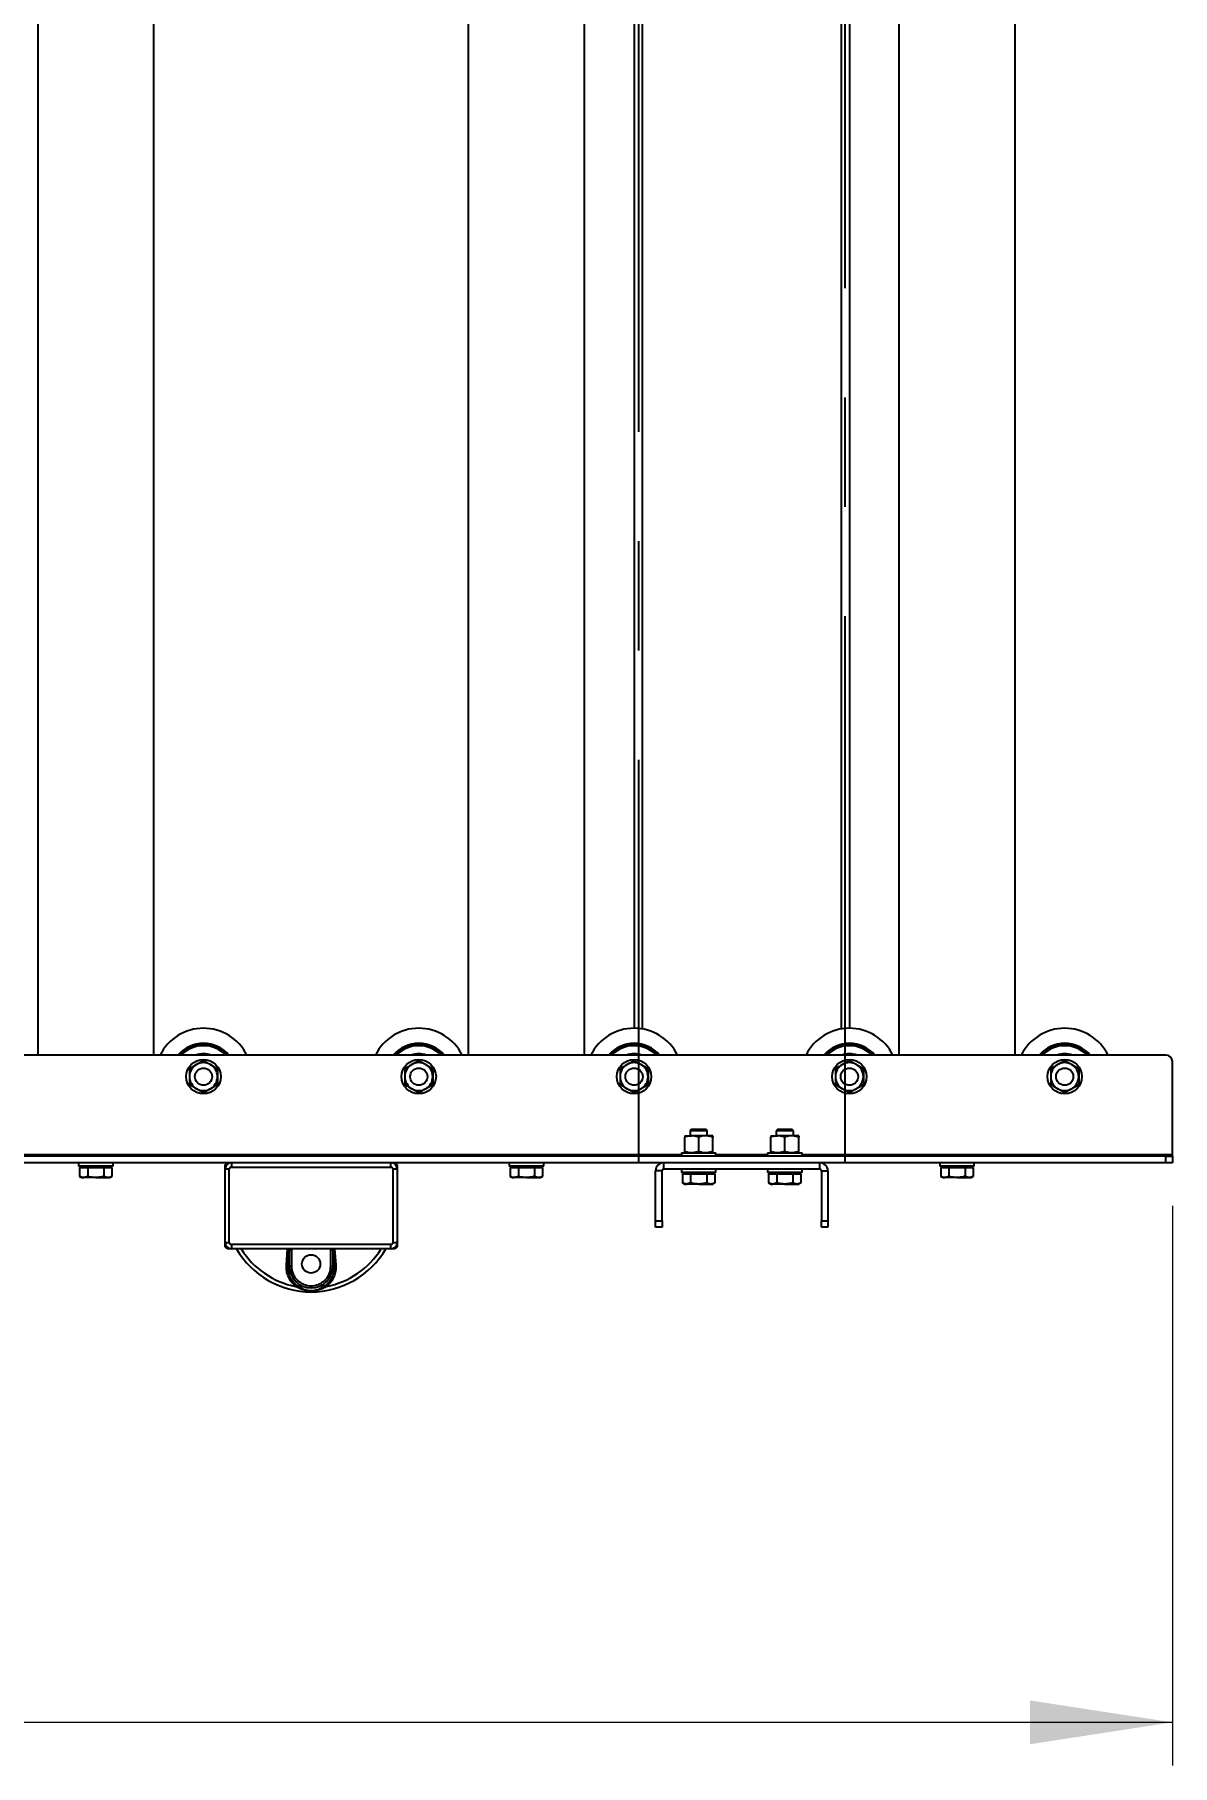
# Model space of a CAD drawing. Header units: millimetres. Extents: x 15 to 415, y 5 to 292.
# Drawn here: x 340.49 to 366.91, y 154.95 to 195.16 of the extents above; entities that cross this region are included whole.
import ezdxf

# ---------------------------------------------------------------- set-up
doc = ezdxf.new("R2010")
doc.units = ezdxf.units.MM
doc.linetypes.add('CENTERX2', pattern=[20.32, 12.7, -2.54, 2.54, -2.54])
doc.styles.add('SLDTEXTSTYLE0', font='TXT', dxfattribs={"width": 0.75})
doc.dimstyles.new('SLDDIMSTYLE0', dxfattribs={"dimtxt": 3.5, "dimasz": 3.302, "dimexe": 0, "dimexo": 0.0625, "dimgap": 0.875, "dimtad": 1, "dimlfac": 20, "dimrnd": 1e-09, "dimzin": 4, "dimdsep": 46, "dimtxsty": 'SLDTEXTSTYLE0', "dimsah": 1, "dimcen": 0.09, "dimadec": 0, "dimazin": 1, "dimtfac": 1, "dimtofl": 0, "dimtmove": 0, "dimatfit": 3, "dimfxl": 0, "dimfrac": 2, "dimtolj": 1, "dimtzin": 12, "dimarcsym": 0})

# ---------------------------------------------------------------- blocks, each defined once
blk = doc.blocks.new('_D_2')
at = {"color": 7, "linetype": 'Continuous', "lineweight": 0}
for p, q in [((66.907, 167.949), (66.907, 154.949)), ((366.907, 167.949), (366.907, 154.949)), ((66.907, 155.949), (366.907, 155.949))]:
    blk.add_line(p, q, dxfattribs=at)
at = {"color": 7, "linetype": 'Continuous', "lineweight": 18}
for points in [[(66.907, 155.949), (70.209, 155.441), (70.209, 156.457)], [(366.907, 155.949), (363.605, 156.457), (363.605, 155.441)]]:
    blk.add_solid(points, dxfattribs=at)
at = {"color": 7, "linetype": 'Continuous', "lineweight": 18, "insert": (208.503, 160.461), "char_height": 3.5, "attachment_point": 1, "style": 'SLDTEXTSTYLE0'}
blk.add_mtext('6000.00', dxfattribs=at)

msp = doc.modelspace()

# ---------------------------------------------------------------- linework, layer by layer
at = {"color": 7, "linetype": 'CENTERX2'}
for p, q in [((354.50637, 218.9489), (354.50637, 168.9489)), ((359.30837, 168.9489), (359.30837, 218.9489))]:
    msp.add_line(p, q, dxfattribs=at)
at = {"color": 7, "linetype": 'Continuous', "lineweight": 25}
for p, q in [((340.55737, 216.4489), (340.55737, 171.4489)), ((343.25737, 171.4489), (343.25737, 216.4489)), ((350.55737, 216.4489), (350.55737, 171.4489)), ((353.25737, 171.4489), (353.25737, 216.4489)), ((360.55737, 216.4489), (360.55737, 171.4489)), ((363.25737, 171.4489), (363.25737, 216.4489)), ((354.40737, 215.8239), (354.40737, 172.0739)), ((359.40737, 215.8239), (359.40737, 172.0739)), ((366.75737, 171.4489), (217.05737, 171.4489)), ((344.40737, 171.32417), (344.56987, 171.23035)), ((349.40737, 171.32417), (349.56987, 171.23035)), ((354.40737, 171.32417), (354.56987, 171.23035)), ((359.40737, 171.32417), (359.56987, 171.23035)), ((364.40737, 171.32417), (364.56987, 171.23035)), ((366.90737, 169.13573), (366.90737, 171.2989)), ((355.73509, 169.7189), (355.70737, 169.69117)), ((355.70737, 169.69117), (355.70737, 169.5739)), ((355.90737, 169.69117), (355.70737, 169.69117)), ((355.90737, 169.7189), (355.73509, 169.7189)), ((356.07964, 169.7189), (355.90737, 169.7189)), ((356.10737, 169.69117), (355.90737, 169.69117)), ((356.10737, 169.69117), (356.07964, 169.7189)), ((356.10737, 169.5739), (356.10737, 169.69117)), ((357.73509, 169.7189), (357.70737, 169.69117)), ((357.70737, 169.69117), (357.70737, 169.5739)), ((357.90737, 169.69117), (357.70737, 169.69117)), ((357.90737, 169.7189), (357.73509, 169.7189)), ((358.07964, 169.7189), (357.90737, 169.7189)), ((358.10737, 169.69117), (357.90737, 169.69117)), ((358.10737, 169.69117), (358.07964, 169.7189)), ((358.10737, 169.5739), (358.10737, 169.69117)), ((355.58237, 169.5739), (355.74487, 169.5739)), ((355.58237, 169.20792), (355.58237, 169.54487)), ((356.06987, 169.5739), (355.74487, 169.5739)), ((355.90737, 169.20792), (355.90737, 169.54487)), ((356.23237, 169.5739), (356.06987, 169.5739)), ((356.23237, 169.20792), (356.23237, 169.54487)), ((357.58237, 169.5739), (357.74487, 169.5739)), ((357.58237, 169.20792), (357.58237, 169.54487)), ((358.06987, 169.5739), (357.74487, 169.5739)), ((357.90737, 169.20792), (357.90737, 169.54487)), ((358.23237, 169.5739), (358.06987, 169.5739)), ((358.23237, 169.20792), (358.23237, 169.54487)), ((366.75737, 169.0989), (217.05737, 169.0989)), ((366.75737, 168.9489), (217.05737, 168.9489)), ((341.50737, 168.9489), (341.50737, 168.8689)), ((342.30737, 168.8689), (342.30737, 168.9489)), ((344.90737, 168.8989), (344.95737, 168.9489)), ((344.90737, 168.7989), (344.90737, 168.8989)), ((345.05737, 168.9489), (345.05737, 168.8489)), ((348.75737, 168.8489), (348.75737, 168.9489)), ((348.85737, 168.9489), (348.90737, 168.8989)), ((348.90737, 168.8989), (348.90737, 168.7989)), ((351.50737, 168.9489), (351.50737, 168.8689)), ((352.30737, 168.8689), (352.30737, 168.9489)), ((358.72054, 168.9489), (355.0942, 168.9489)), ((355.0942, 168.7989), (355.0942, 168.9489)), ((355.50737, 169.1789), (355.50737, 169.0989)), ((355.50737, 169.1789), (355.90737, 169.1789)), ((355.90737, 169.1789), (356.30737, 169.1789)), ((356.30737, 169.0989), (356.30737, 169.1789)), ((357.50737, 169.1789), (357.50737, 169.0989)), ((357.50737, 169.1789), (357.90737, 169.1789)), ((357.90737, 169.1789), (358.30737, 169.1789)), ((358.30737, 169.0989), (358.30737, 169.1789)), ((358.72054, 168.7989), (358.72054, 168.9489)), ((361.50737, 168.9489), (361.50737, 168.8689)), ((362.30737, 168.8689), (362.30737, 168.9489)), ((366.75737, 168.9489), (366.75737, 169.0989)), ((366.75737, 169.0989), (366.90737, 169.0989)), ((366.90737, 168.9489), (366.75737, 168.9489)), ((366.90737, 169.0989), (366.90737, 169.13573)), ((366.90737, 169.0989), (366.90737, 168.9489)), ((341.90737, 168.8689), (341.50737, 168.8689)), ((341.53209, 168.8389), (341.53209, 168.63292)), ((341.53209, 168.8389), (341.62591, 168.8389)), ((341.53209, 168.63292), (341.58237, 168.6039)), ((341.58237, 168.8689), (341.58237, 168.8389)), ((341.58237, 168.6039), (341.62591, 168.6039)), ((341.62591, 168.8389), (341.71973, 168.8389)), ((341.71973, 168.63292), (341.62591, 168.6039)), ((341.90737, 168.6039), (341.62591, 168.6039)), ((341.71973, 168.8389), (341.71973, 168.63292)), ((341.71973, 168.8389), (341.90737, 168.8389)), ((342.30737, 168.8689), (341.90737, 168.8689)), ((341.90737, 168.8389), (342.095, 168.8389)), ((341.90737, 168.6039), (342.18882, 168.6039)), ((342.095, 168.8389), (342.095, 168.63292)), ((342.095, 168.8389), (342.18882, 168.8389)), ((342.18882, 168.8389), (342.28264, 168.8389)), ((342.18882, 168.6039), (342.23237, 168.6039)), ((342.23237, 168.8389), (342.23237, 168.8689)), ((342.23237, 168.6039), (342.28264, 168.63292)), ((342.28264, 168.8389), (342.28264, 168.63292)), ((345.00737, 168.7989), (344.90737, 168.7989)), ((344.90737, 167.0989), (344.90737, 168.7989)), ((345.00737, 167.0989), (345.00737, 168.7989)), ((345.05737, 168.8489), (348.75737, 168.8489)), ((348.90737, 168.7989), (348.80737, 168.7989)), ((348.80737, 168.7989), (348.80737, 167.0989)), ((348.90737, 168.7989), (348.90737, 167.0989)), ((351.90737, 168.8689), (351.50737, 168.8689)), ((351.53209, 168.8389), (351.53209, 168.63292)), ((351.53209, 168.8389), (351.62591, 168.8389)), ((351.53209, 168.63292), (351.58237, 168.6039)), ((351.58237, 168.8689), (351.58237, 168.8389)), ((351.58237, 168.6039), (351.62591, 168.6039)), ((351.62591, 168.8389), (351.71973, 168.8389)), ((351.71973, 168.63292), (351.62591, 168.6039)), ((351.90737, 168.6039), (351.62591, 168.6039)), ((351.71973, 168.8389), (351.71973, 168.63292)), ((351.71973, 168.8389), (351.90737, 168.8389)), ((352.30737, 168.8689), (351.90737, 168.8689)), ((351.90737, 168.8389), (352.095, 168.8389)), ((351.90737, 168.6039), (352.18882, 168.6039)), ((352.095, 168.8389), (352.095, 168.63292)), ((352.095, 168.8389), (352.18882, 168.8389)), ((352.18882, 168.8389), (352.28264, 168.8389)), ((352.18882, 168.6039), (352.23237, 168.6039)), ((352.23237, 168.8389), (352.23237, 168.8689)), ((352.23237, 168.6039), (352.28264, 168.63292)), ((352.28264, 168.8389), (352.28264, 168.63292)), ((355.05737, 168.76207), (354.90737, 168.76207)), ((354.90737, 167.5989), (354.90737, 168.76207)), ((355.05737, 167.5989), (355.05737, 168.76207)), ((358.72054, 168.7989), (355.0942, 168.7989)), ((355.50737, 168.7989), (355.50737, 168.7189)), ((355.90737, 168.7189), (355.50737, 168.7189)), ((355.53209, 168.6889), (355.53209, 168.48292)), ((355.53209, 168.6889), (355.62591, 168.6889)), ((355.53209, 168.48292), (355.58237, 168.4539)), ((355.58237, 168.7189), (355.58237, 168.6889)), ((355.62591, 168.6889), (355.71973, 168.6889)), ((355.71973, 168.48292), (355.62591, 168.4539)), ((355.71973, 168.6889), (355.71973, 168.48292)), ((355.71973, 168.6889), (355.90737, 168.6889)), ((356.30737, 168.7189), (355.90737, 168.7189)), ((355.90737, 168.6889), (356.095, 168.6889)), ((356.095, 168.6889), (356.095, 168.48292)), ((356.095, 168.6889), (356.18882, 168.6889)), ((356.18882, 168.6889), (356.28264, 168.6889)), ((356.23237, 168.6889), (356.23237, 168.7189)), ((356.23237, 168.4539), (356.28264, 168.48292)), ((356.28264, 168.6889), (356.28264, 168.48292)), ((356.30737, 168.7189), (356.30737, 168.7989)), ((357.50737, 168.7989), (357.50737, 168.7189)), ((357.90737, 168.7189), (357.50737, 168.7189)), ((357.53209, 168.6889), (357.53209, 168.48292)), ((357.53209, 168.6889), (357.62591, 168.6889)), ((357.53209, 168.48292), (357.58237, 168.4539)), ((357.58237, 168.7189), (357.58237, 168.6889)), ((357.62591, 168.6889), (357.71973, 168.6889)), ((357.71973, 168.48292), (357.62591, 168.4539)), ((357.71973, 168.6889), (357.71973, 168.48292)), ((357.71973, 168.6889), (357.90737, 168.6889)), ((358.30737, 168.7189), (357.90737, 168.7189)), ((357.90737, 168.6889), (358.095, 168.6889)), ((358.095, 168.6889), (358.095, 168.48292)), ((358.095, 168.6889), (358.18882, 168.6889)), ((358.18882, 168.6889), (358.28264, 168.6889)), ((358.23237, 168.6889), (358.23237, 168.7189)), ((358.23237, 168.4539), (358.28264, 168.48292)), ((358.28264, 168.6889), (358.28264, 168.48292)), ((358.30737, 168.7189), (358.30737, 168.7989)), ((358.75737, 168.76207), (358.90737, 168.76207)), ((358.75737, 168.76207), (358.75737, 167.5989)), ((358.90737, 168.76207), (358.90737, 167.5989)), ((361.90737, 168.8689), (361.50737, 168.8689)), ((361.53209, 168.8389), (361.53209, 168.63292)), ((361.53209, 168.8389), (361.62591, 168.8389)), ((361.53209, 168.63292), (361.58237, 168.6039)), ((361.58237, 168.8689), (361.58237, 168.8389)), ((361.58237, 168.6039), (361.62591, 168.6039)), ((361.62591, 168.8389), (361.71973, 168.8389)), ((361.71973, 168.63292), (361.62591, 168.6039)), ((361.90737, 168.6039), (361.62591, 168.6039)), ((361.71973, 168.8389), (361.71973, 168.63292)), ((361.71973, 168.8389), (361.90737, 168.8389)), ((362.30737, 168.8689), (361.90737, 168.8689)), ((361.90737, 168.8389), (362.095, 168.8389)), ((361.90737, 168.6039), (362.18882, 168.6039)), ((362.095, 168.8389), (362.095, 168.63292)), ((362.095, 168.8389), (362.18882, 168.8389)), ((362.18882, 168.8389), (362.28264, 168.8389)), ((362.18882, 168.6039), (362.23237, 168.6039)), ((362.23237, 168.8389), (362.23237, 168.8689)), ((362.23237, 168.6039), (362.28264, 168.63292)), ((362.28264, 168.8389), (362.28264, 168.63292)), ((355.58237, 168.4539), (355.62591, 168.4539)), ((355.90737, 168.4539), (355.62591, 168.4539)), ((355.90737, 168.4539), (356.18882, 168.4539)), ((356.18882, 168.4539), (356.23237, 168.4539)), ((357.58237, 168.4539), (357.62591, 168.4539)), ((357.90737, 168.4539), (357.62591, 168.4539)), ((357.90737, 168.4539), (358.18882, 168.4539)), ((358.18882, 168.4539), (358.23237, 168.4539)), ((354.90737, 167.5989), (355.05737, 167.5989)), ((354.90737, 167.4489), (354.90737, 167.5989)), ((355.05737, 167.4489), (354.90737, 167.4489)), ((355.05737, 167.5989), (355.05737, 167.4489)), ((358.75737, 167.5989), (358.90737, 167.5989)), ((358.75737, 167.4489), (358.75737, 167.5989)), ((358.90737, 167.4489), (358.75737, 167.4489)), ((358.90737, 167.5989), (358.90737, 167.4489)), ((344.90737, 167.0989), (345.00737, 167.0989)), ((344.90737, 166.9989), (344.90737, 167.0989)), ((344.95737, 166.9489), (344.90737, 166.9989)), ((345.05737, 166.9489), (344.95737, 166.9489)), ((345.05737, 167.0489), (345.05737, 166.9489)), ((348.75737, 167.0489), (345.05737, 167.0489)), ((348.75737, 166.9489), (345.05737, 166.9489)), ((346.37534, 166.5489), (346.40008, 166.91639)), ((346.40008, 166.91639), (346.40008, 166.5489)), ((346.44932, 166.91639), (346.44932, 166.5489)), ((347.36541, 166.5489), (347.36541, 166.91639)), ((347.41465, 166.91639), (347.43939, 166.5489)), ((347.41465, 166.91639), (347.41465, 166.5489)), ((348.75737, 166.9489), (348.75737, 167.0489)), ((348.85737, 166.9489), (348.75737, 166.9489)), ((348.80737, 167.0989), (348.90737, 167.0989)), ((348.90737, 166.9989), (348.85737, 166.9489)), ((348.90737, 167.0989), (348.90737, 166.9989)), ((346.40008, 166.5489), (346.37534, 166.5489)), ((346.44932, 166.5489), (346.40008, 166.5489)), ((347.36541, 166.5489), (347.41465, 166.5489)), ((347.43939, 166.5489), (347.41465, 166.5489))]:
    msp.add_line(p, q, dxfattribs=at)
at = {"color": 8, "linetype": 'Continuous', "lineweight": 25}
for p, q in [((354.5942, 215.83952), (354.5942, 172.05827)), ((359.22054, 172.05827), (359.22054, 215.83952)), ((355.50737, 169.13573), (318.30737, 169.13573)), ((357.50737, 169.13573), (356.30737, 169.13573)), ((366.90737, 169.13573), (358.30737, 169.13573)), ((346.33336, 166.56638), (346.36088, 166.9489)), ((346.40008, 166.91639), (346.3995, 166.9489)), ((346.44686, 166.9489), (346.44932, 166.91639)), ((347.36541, 166.91639), (347.36788, 166.9489)), ((347.41524, 166.9489), (347.41465, 166.91639)), ((347.45385, 166.9489), (347.48137, 166.56638))]:
    msp.add_line(p, q, dxfattribs=at)
at = {"color": 7, "linetype": 'Continuous', "lineweight": 25}
for centre, radius in [((344.40737, 170.9489), 0.4), ((349.40737, 170.9489), 0.4), ((354.40737, 170.9489), 0.4), ((359.40737, 170.9489), 0.4), ((364.40737, 170.9489), 0.4), ((344.40737, 170.9489), 0.2), ((349.40737, 170.9489), 0.2), ((354.40737, 170.9489), 0.2), ((359.40737, 170.9489), 0.2), ((364.40737, 170.9489), 0.2), ((346.90737, 166.5989), 0.2125)]:
    msp.add_circle(centre, radius, dxfattribs=at)
for centre, radius, start, end in [((344.40737, 170.9489), 1.125, 26.3878, 153.6122), ((344.40737, 170.9489), 0.775, 40.17777, 139.82223), ((349.40737, 170.9489), 1.125, 26.3878, 153.6122), ((349.40737, 170.9489), 0.775, 40.17777, 139.82223), ((354.40737, 170.9489), 1.125, 26.3878, 153.6122), ((354.40737, 170.9489), 0.775, 40.17777, 139.82223), ((359.40737, 170.9489), 1.125, 26.3878, 153.6122), ((359.40737, 170.9489), 0.775, 40.17777, 139.82223), ((364.40737, 170.9489), 1.125, 26.3878, 153.6122), ((364.40737, 170.9489), 0.775, 40.17777, 139.82223), ((344.40737, 170.9489), 0.71929, 44.037901, 135.962099), ((344.40737, 170.9489), 0.53071, 70.411799, 109.588201), ((349.40737, 170.9489), 0.71929, 44.037901, 135.962099), ((349.40737, 170.9489), 0.53071, 70.411799, 109.588201), ((354.40737, 170.9489), 0.71929, 44.037901, 135.962099), ((354.40737, 170.9489), 0.53071, 70.411799, 109.588201), ((359.40737, 170.9489), 0.71929, 44.037901, 135.962099), ((359.40737, 170.9489), 0.53071, 70.411799, 109.588201), ((364.40737, 170.9489), 0.71929, 44.037901, 135.962099), ((364.40737, 170.9489), 0.53071, 70.411799, 109.588201), ((366.75737, 171.2989), 0.15, 0, 90), ((344.40737, 170.9489), 0.325, 120, 180), ((344.40737, 170.9489), 0.325, 180, 240), ((344.40737, 170.9489), 0.325, 60, 120), ((344.40737, 170.9489), 0.325, 0, 60), ((344.40737, 170.9489), 0.325, 300, 0), ((349.40737, 170.9489), 0.325, 120, 180), ((349.40737, 170.9489), 0.325, 180, 240), ((349.40737, 170.9489), 0.325, 60, 120), ((349.40737, 170.9489), 0.325, 0, 60), ((349.40737, 170.9489), 0.325, 300, 0), ((354.40737, 170.9489), 0.325, 120, 180), ((354.40737, 170.9489), 0.325, 180, 240), ((354.40737, 170.9489), 0.325, 60, 120), ((354.40737, 170.9489), 0.325, 0, 60), ((354.40737, 170.9489), 0.325, 300, 0), ((359.40737, 170.9489), 0.325, 120, 180), ((359.40737, 170.9489), 0.325, 180, 240), ((359.40737, 170.9489), 0.325, 60, 120), ((359.40737, 170.9489), 0.325, 0, 60), ((359.40737, 170.9489), 0.325, 300, 0), ((364.40737, 170.9489), 0.325, 120, 180), ((364.40737, 170.9489), 0.325, 180, 240), ((364.40737, 170.9489), 0.325, 60, 120), ((364.40737, 170.9489), 0.325, 0, 60), ((364.40737, 170.9489), 0.325, 300, 0), ((344.40737, 170.9489), 0.325, 240, 300), ((349.40737, 170.9489), 0.325, 240, 300), ((354.40737, 170.9489), 0.325, 240, 300), ((359.40737, 170.9489), 0.325, 240, 300), ((364.40737, 170.9489), 0.325, 240, 300), ((345.05737, 168.7989), 0.15, 90, 180), ((348.75737, 168.7989), 0.15, 0, 90), ((355.0942, 168.76207), 0.18683, 90, 180), ((358.72054, 168.76207), 0.18683, 0, 90), ((355.0942, 168.76207), 0.03683, 90, 180), ((358.72054, 168.76207), 0.03683, 0, 90), ((345.05737, 167.0989), 0.15, 180, 270), ((346.90737, 167.9489), 2, 210, 270), ((346.90737, 167.9489), 2, 270, 330), ((348.75737, 167.0989), 0.15, 270, 0), ((346.90737, 166.5489), 0.50729, 180, 0)]:
    msp.add_arc(centre, radius, start, end, dxfattribs=at)
at = {"color": 8, "linetype": 'Continuous', "lineweight": 25}
for start, end in [(211.630569, 259.131395), (280.868605, 328.369431)]:
    msp.add_arc((346.90737, 167.9489), 1.90679, start, end, dxfattribs=at)
for points, knots in [([(343.85449, 171.4489), (343.8679, 171.46515), (343.91345, 171.52036), (344.01285, 171.59003), (344.14224, 171.65597), (344.23426, 171.67692), (344.27893, 171.68709)], [0, 0, 0, 0, 0.12713023, 0.43169984, 0.72411269, 1, 1, 1, 1]), ([(344.27893, 171.68709), (344.32438, 171.69254), (344.418, 171.70375), (344.56259, 171.68652), (344.70726, 171.64185), (344.84002, 171.56475), (344.92707, 171.49779), (344.96078, 171.45274), (344.96366, 171.4489)], [0, 0, 0, 0, 0.18103791, 0.37291991, 0.57277921, 0.77687981, 0.98098041, 1, 1, 1, 1]), ([(348.85449, 171.4489), (348.8679, 171.46515), (348.91345, 171.52036), (349.01285, 171.59003), (349.14224, 171.65597), (349.23426, 171.67692), (349.27893, 171.68709)], [0, 0, 0, 0, 0.12713023, 0.43169984, 0.72411269, 1, 1, 1, 1]), ([(349.27893, 171.68709), (349.32438, 171.69254), (349.418, 171.70375), (349.56259, 171.68652), (349.70726, 171.64185), (349.84002, 171.56475), (349.92707, 171.49779), (349.96078, 171.45274), (349.96366, 171.4489)], [0, 0, 0, 0, 0.181037906, 0.372919912, 0.57277921, 0.776879809, 0.980980408, 1, 1, 1, 1]), ([(353.85449, 171.4489), (353.8679, 171.46515), (353.91345, 171.52036), (354.01285, 171.59003), (354.14224, 171.65597), (354.23426, 171.67692), (354.27893, 171.68709)], [0, 0, 0, 0, 0.12713023, 0.43169984, 0.72411269, 1, 1, 1, 1]), ([(354.27893, 171.68709), (354.32438, 171.69254), (354.418, 171.70375), (354.56259, 171.68652), (354.70726, 171.64185), (354.84002, 171.56475), (354.92707, 171.49779), (354.96078, 171.45274), (354.96366, 171.4489)], [0, 0, 0, 0, 0.181037906, 0.372919912, 0.57277921, 0.776879809, 0.980980408, 1, 1, 1, 1]), ([(358.85449, 171.4489), (358.8679, 171.46515), (358.91345, 171.52036), (359.01285, 171.59003), (359.14224, 171.65597), (359.23426, 171.67692), (359.27893, 171.68709)], [0, 0, 0, 0, 0.12713023, 0.43169984, 0.72411269, 1, 1, 1, 1]), ([(359.27893, 171.68709), (359.32438, 171.69254), (359.418, 171.70375), (359.56259, 171.68652), (359.70726, 171.64185), (359.84002, 171.56475), (359.92707, 171.49779), (359.96078, 171.45274), (359.96366, 171.4489)], [0, 0, 0, 0, 0.18103791, 0.37291991, 0.57277921, 0.77687981, 0.98098041, 1, 1, 1, 1]), ([(363.85449, 171.4489), (363.8679, 171.46515), (363.91345, 171.52036), (364.01285, 171.59003), (364.14224, 171.65597), (364.23426, 171.67692), (364.27893, 171.68709)], [0, 0, 0, 0, 0.12713023, 0.43169984, 0.72411269, 1, 1, 1, 1]), ([(364.27893, 171.68709), (364.32438, 171.69254), (364.418, 171.70375), (364.56259, 171.68652), (364.70726, 171.64185), (364.84002, 171.56475), (364.92707, 171.49779), (364.96078, 171.45274), (364.96366, 171.4489)], [0, 0, 0, 0, 0.18103791, 0.37291991, 0.57277921, 0.77687981, 0.98098041, 1, 1, 1, 1])]:
    msp.add_open_spline(points, degree=3, knots=knots, dxfattribs=at)
at = {"color": 7, "linetype": 'Continuous', "lineweight": 25}
for points, knots in [([(344.24487, 171.23035), (344.24872, 171.23258), (344.30359, 171.26426), (344.35737, 171.29531), (344.40737, 171.32417)], [0, 0, 0, 0, 0.07021477, 1, 1, 1, 1]), ([(349.24487, 171.23035), (349.24872, 171.23258), (349.30359, 171.26426), (349.35737, 171.29531), (349.40737, 171.32417)], [0, 0, 0, 0, 0.07021477, 1, 1, 1, 1]), ([(354.24487, 171.23035), (354.24872, 171.23258), (354.30359, 171.26426), (354.35737, 171.29531), (354.40737, 171.32417)], [0, 0, 0, 0, 0.07021477, 1, 1, 1, 1]), ([(359.24487, 171.23035), (359.24872, 171.23258), (359.30359, 171.26426), (359.35737, 171.29531), (359.40737, 171.32417)], [0, 0, 0, 0, 0.07021477, 1, 1, 1, 1]), ([(364.24487, 171.23035), (364.24872, 171.23258), (364.30359, 171.26426), (364.35737, 171.29531), (364.40737, 171.32417)], [0, 0, 0, 0, 0.07021477, 1, 1, 1, 1]), ([(344.08237, 171.13654), (344.09548, 171.14411), (344.12176, 171.15928), (344.16209, 171.18256), (344.20319, 171.20629), (344.23094, 171.22232), (344.24487, 171.23035)], [0, 0, 0, 0, 0.24726861, 0.49536257, 0.74687401, 1, 1, 1, 1]), ([(344.08237, 171.13654), (344.08237, 171.12078), (344.08237, 171.05962), (344.08237, 170.99608), (344.08237, 170.9489)], [0, 0, 0, 0, 0.25755135, 1, 1, 1, 1]), ([(344.08237, 170.9489), (344.08237, 170.93183), (344.08237, 170.86832), (344.08237, 170.80648), (344.08237, 170.76126)], [0, 0, 0, 0, 0.26863361, 1, 1, 1, 1]), ([(344.56987, 171.23035), (344.57372, 171.22813), (344.62859, 171.19645), (344.68237, 171.1654), (344.73237, 171.13654)], [0, 0, 0, 0, 0.07021477, 1, 1, 1, 1]), ([(344.73237, 171.13654), (344.73237, 171.12078), (344.73237, 171.05962), (344.73237, 170.99608), (344.73237, 170.9489)], [0, 0, 0, 0, 0.257551345, 1, 1, 1, 1]), ([(344.73237, 170.9489), (344.73237, 170.93183), (344.73237, 170.86832), (344.73237, 170.80648), (344.73237, 170.76126)], [0, 0, 0, 0, 0.26863361, 1, 1, 1, 1]), ([(349.08237, 171.13654), (349.09548, 171.14411), (349.12176, 171.15928), (349.16209, 171.18256), (349.20319, 171.20629), (349.23094, 171.22232), (349.24487, 171.23035)], [0, 0, 0, 0, 0.24726861, 0.49536257, 0.74687401, 1, 1, 1, 1]), ([(349.08237, 171.13654), (349.08237, 171.12078), (349.08237, 171.05962), (349.08237, 170.99608), (349.08237, 170.9489)], [0, 0, 0, 0, 0.25755135, 1, 1, 1, 1]), ([(349.08237, 170.9489), (349.08237, 170.93183), (349.08237, 170.86832), (349.08237, 170.80648), (349.08237, 170.76126)], [0, 0, 0, 0, 0.26863361, 1, 1, 1, 1]), ([(349.56987, 171.23035), (349.57372, 171.22813), (349.62859, 171.19645), (349.68237, 171.1654), (349.73237, 171.13654)], [0, 0, 0, 0, 0.07021477, 1, 1, 1, 1]), ([(349.73237, 171.13654), (349.73237, 171.12078), (349.73237, 171.05962), (349.73237, 170.99608), (349.73237, 170.9489)], [0, 0, 0, 0, 0.257551345, 1, 1, 1, 1]), ([(349.73237, 170.9489), (349.73237, 170.93183), (349.73237, 170.86832), (349.73237, 170.80648), (349.73237, 170.76126)], [0, 0, 0, 0, 0.26863361, 1, 1, 1, 1]), ([(354.08237, 171.13654), (354.09548, 171.14411), (354.12176, 171.15928), (354.16209, 171.18256), (354.20319, 171.20629), (354.23094, 171.22232), (354.24487, 171.23035)], [0, 0, 0, 0, 0.24726861, 0.49536257, 0.74687401, 1, 1, 1, 1]), ([(354.08237, 171.13654), (354.08237, 171.12078), (354.08237, 171.05962), (354.08237, 170.99608), (354.08237, 170.9489)], [0, 0, 0, 0, 0.25755135, 1, 1, 1, 1]), ([(354.08237, 170.9489), (354.08237, 170.93183), (354.08237, 170.86832), (354.08237, 170.80648), (354.08237, 170.76126)], [0, 0, 0, 0, 0.26863361, 1, 1, 1, 1]), ([(354.56987, 171.23035), (354.57372, 171.22813), (354.62859, 171.19645), (354.68237, 171.1654), (354.73237, 171.13654)], [0, 0, 0, 0, 0.07021477, 1, 1, 1, 1]), ([(354.73237, 171.13654), (354.73237, 171.12078), (354.73237, 171.05962), (354.73237, 170.99608), (354.73237, 170.9489)], [0, 0, 0, 0, 0.257551345, 1, 1, 1, 1]), ([(354.73237, 170.9489), (354.73237, 170.93183), (354.73237, 170.86832), (354.73237, 170.80648), (354.73237, 170.76126)], [0, 0, 0, 0, 0.26863361, 1, 1, 1, 1]), ([(359.08237, 171.13654), (359.09548, 171.14411), (359.12176, 171.15928), (359.16209, 171.18256), (359.20319, 171.20629), (359.23094, 171.22232), (359.24487, 171.23035)], [0, 0, 0, 0, 0.24726861, 0.49536257, 0.74687401, 1, 1, 1, 1]), ([(359.08237, 171.13654), (359.08237, 171.12078), (359.08237, 171.05962), (359.08237, 170.99608), (359.08237, 170.9489)], [0, 0, 0, 0, 0.25755135, 1, 1, 1, 1]), ([(359.08237, 170.9489), (359.08237, 170.93183), (359.08237, 170.86832), (359.08237, 170.80648), (359.08237, 170.76126)], [0, 0, 0, 0, 0.26863361, 1, 1, 1, 1]), ([(359.56987, 171.23035), (359.57372, 171.22813), (359.62859, 171.19645), (359.68237, 171.1654), (359.73237, 171.13654)], [0, 0, 0, 0, 0.07021477, 1, 1, 1, 1]), ([(359.73237, 171.13654), (359.73237, 171.12078), (359.73237, 171.05962), (359.73237, 170.99608), (359.73237, 170.9489)], [0, 0, 0, 0, 0.257551345, 1, 1, 1, 1]), ([(359.73237, 170.9489), (359.73237, 170.93183), (359.73237, 170.86832), (359.73237, 170.80648), (359.73237, 170.76126)], [0, 0, 0, 0, 0.26863361, 1, 1, 1, 1]), ([(364.08237, 171.13654), (364.09548, 171.14411), (364.12176, 171.15928), (364.16209, 171.18256), (364.20319, 171.20629), (364.23094, 171.22232), (364.24487, 171.23035)], [0, 0, 0, 0, 0.24726861, 0.49536257, 0.74687401, 1, 1, 1, 1]), ([(364.08237, 171.13654), (364.08237, 171.12078), (364.08237, 171.05962), (364.08237, 170.99608), (364.08237, 170.9489)], [0, 0, 0, 0, 0.25755135, 1, 1, 1, 1]), ([(364.08237, 170.9489), (364.08237, 170.93183), (364.08237, 170.86832), (364.08237, 170.80648), (364.08237, 170.76126)], [0, 0, 0, 0, 0.26863361, 1, 1, 1, 1]), ([(364.56987, 171.23035), (364.57372, 171.22813), (364.62859, 171.19645), (364.68237, 171.1654), (364.73237, 171.13654)], [0, 0, 0, 0, 0.07021477, 1, 1, 1, 1]), ([(364.73237, 171.13654), (364.73237, 171.12078), (364.73237, 171.05962), (364.73237, 170.99608), (364.73237, 170.9489)], [0, 0, 0, 0, 0.257551345, 1, 1, 1, 1]), ([(364.73237, 170.9489), (364.73237, 170.93183), (364.73237, 170.86832), (364.73237, 170.80648), (364.73237, 170.76126)], [0, 0, 0, 0, 0.26863361, 1, 1, 1, 1]), ([(344.24487, 170.66744), (344.24102, 170.66966), (344.21185, 170.6865), (344.15685, 170.71825), (344.10735, 170.74684), (344.08237, 170.76126)], [0, 0, 0, 0, 0.07007691, 0.53077766, 1, 1, 1, 1]), ([(344.40737, 170.57362), (344.39425, 170.58119), (344.36797, 170.59636), (344.32764, 170.61965), (344.28655, 170.64337), (344.25879, 170.6594), (344.24487, 170.66744)], [0, 0, 0, 0, 0.24726861, 0.49536257, 0.74687401, 1, 1, 1, 1]), ([(344.56987, 170.66744), (344.56602, 170.66521), (344.53685, 170.64837), (344.48185, 170.61662), (344.43235, 170.58804), (344.40737, 170.57362)], [0, 0, 0, 0, 0.070076912, 0.530777664, 1, 1, 1, 1]), ([(344.73237, 170.76126), (344.70598, 170.74602), (344.65271, 170.71527), (344.59765, 170.68348), (344.56987, 170.66744)], [0, 0, 0, 0, 0.49545796, 1, 1, 1, 1]), ([(349.24487, 170.66744), (349.24102, 170.66966), (349.21185, 170.6865), (349.15685, 170.71825), (349.10735, 170.74684), (349.08237, 170.76126)], [0, 0, 0, 0, 0.07007691, 0.53077766, 1, 1, 1, 1]), ([(349.40737, 170.57362), (349.39425, 170.58119), (349.36797, 170.59636), (349.32764, 170.61965), (349.28655, 170.64337), (349.25879, 170.6594), (349.24487, 170.66744)], [0, 0, 0, 0, 0.24726861, 0.49536257, 0.74687401, 1, 1, 1, 1]), ([(349.56987, 170.66744), (349.56602, 170.66521), (349.53685, 170.64837), (349.48185, 170.61662), (349.43235, 170.58804), (349.40737, 170.57362)], [0, 0, 0, 0, 0.070076912, 0.530777664, 1, 1, 1, 1]), ([(349.73237, 170.76126), (349.70598, 170.74602), (349.65271, 170.71527), (349.59765, 170.68348), (349.56987, 170.66744)], [0, 0, 0, 0, 0.49545796, 1, 1, 1, 1]), ([(354.24487, 170.66744), (354.24102, 170.66966), (354.21185, 170.6865), (354.15685, 170.71825), (354.10735, 170.74684), (354.08237, 170.76126)], [0, 0, 0, 0, 0.07007691, 0.53077766, 1, 1, 1, 1]), ([(354.40737, 170.57362), (354.39425, 170.58119), (354.36797, 170.59636), (354.32764, 170.61965), (354.28655, 170.64337), (354.25879, 170.6594), (354.24487, 170.66744)], [0, 0, 0, 0, 0.24726861, 0.49536257, 0.74687401, 1, 1, 1, 1]), ([(354.56987, 170.66744), (354.56602, 170.66521), (354.53685, 170.64837), (354.48185, 170.61662), (354.43235, 170.58804), (354.40737, 170.57362)], [0, 0, 0, 0, 0.070076912, 0.530777664, 1, 1, 1, 1]), ([(354.73237, 170.76126), (354.70598, 170.74602), (354.65271, 170.71527), (354.59765, 170.68348), (354.56987, 170.66744)], [0, 0, 0, 0, 0.49545796, 1, 1, 1, 1]), ([(359.24487, 170.66744), (359.24102, 170.66966), (359.21185, 170.6865), (359.15685, 170.71825), (359.10735, 170.74684), (359.08237, 170.76126)], [0, 0, 0, 0, 0.07007691, 0.53077766, 1, 1, 1, 1]), ([(359.40737, 170.57362), (359.39425, 170.58119), (359.36797, 170.59636), (359.32764, 170.61965), (359.28655, 170.64337), (359.25879, 170.6594), (359.24487, 170.66744)], [0, 0, 0, 0, 0.24726861, 0.49536257, 0.74687401, 1, 1, 1, 1]), ([(359.56987, 170.66744), (359.56602, 170.66521), (359.53685, 170.64837), (359.48185, 170.61662), (359.43235, 170.58804), (359.40737, 170.57362)], [0, 0, 0, 0, 0.070076912, 0.530777664, 1, 1, 1, 1]), ([(359.73237, 170.76126), (359.70598, 170.74602), (359.65271, 170.71527), (359.59765, 170.68348), (359.56987, 170.66744)], [0, 0, 0, 0, 0.49545796, 1, 1, 1, 1]), ([(364.24487, 170.66744), (364.24102, 170.66966), (364.21185, 170.6865), (364.15685, 170.71825), (364.10735, 170.74684), (364.08237, 170.76126)], [0, 0, 0, 0, 0.07007691, 0.53077766, 1, 1, 1, 1]), ([(364.40737, 170.57362), (364.39425, 170.58119), (364.36797, 170.59636), (364.32764, 170.61965), (364.28655, 170.64337), (364.25879, 170.6594), (364.24487, 170.66744)], [0, 0, 0, 0, 0.24726861, 0.49536257, 0.74687401, 1, 1, 1, 1]), ([(364.56987, 170.66744), (364.56602, 170.66521), (364.53685, 170.64837), (364.48185, 170.61662), (364.43235, 170.58804), (364.40737, 170.57362)], [0, 0, 0, 0, 0.070076912, 0.530777664, 1, 1, 1, 1]), ([(364.73237, 170.76126), (364.70598, 170.74602), (364.65271, 170.71527), (364.59765, 170.68348), (364.56987, 170.66744)], [0, 0, 0, 0, 0.49545796, 1, 1, 1, 1]), ([(355.74487, 169.5739), (355.74102, 169.57386), (355.71185, 169.5736), (355.65685, 169.56726), (355.60735, 169.55238), (355.58237, 169.54487)], [0, 0, 0, 0, 0.07007691, 0.53077766, 1, 1, 1, 1]), ([(355.58237, 169.5739), (355.58237, 169.57347), (355.58237, 169.57186), (355.58237, 169.55627), (355.58237, 169.54487)], [0, 0, 0, 0, 0.26863361, 1, 1, 1, 1]), ([(355.90737, 169.54487), (355.89425, 169.54902), (355.86797, 169.55733), (355.82764, 169.56645), (355.78655, 169.5727), (355.75879, 169.5735), (355.74487, 169.5739)], [0, 0, 0, 0, 0.24726861, 0.49536257, 0.74687401, 1, 1, 1, 1]), ([(356.06987, 169.5739), (356.06602, 169.57386), (356.03685, 169.5736), (355.98185, 169.56726), (355.93235, 169.55238), (355.90737, 169.54487)], [0, 0, 0, 0, 0.070076912, 0.530777664, 1, 1, 1, 1]), ([(356.23237, 169.54487), (356.20598, 169.55298), (356.15271, 169.56936), (356.09765, 169.57237), (356.06987, 169.5739)], [0, 0, 0, 0, 0.49545796, 1, 1, 1, 1]), ([(356.23237, 169.5739), (356.23237, 169.57347), (356.23237, 169.57186), (356.23237, 169.55627), (356.23237, 169.54487)], [0, 0, 0, 0, 0.268633605, 1, 1, 1, 1]), ([(357.74487, 169.5739), (357.74102, 169.57386), (357.71185, 169.5736), (357.65685, 169.56726), (357.60735, 169.55238), (357.58237, 169.54487)], [0, 0, 0, 0, 0.07007691, 0.53077766, 1, 1, 1, 1]), ([(357.58237, 169.5739), (357.58237, 169.57347), (357.58237, 169.57186), (357.58237, 169.55627), (357.58237, 169.54487)], [0, 0, 0, 0, 0.26863361, 1, 1, 1, 1]), ([(357.90737, 169.54487), (357.89425, 169.54902), (357.86797, 169.55733), (357.82764, 169.56645), (357.78655, 169.5727), (357.75879, 169.5735), (357.74487, 169.5739)], [0, 0, 0, 0, 0.24726861, 0.49536257, 0.74687401, 1, 1, 1, 1]), ([(358.06987, 169.5739), (358.06602, 169.57386), (358.03685, 169.5736), (357.98185, 169.56726), (357.93235, 169.55238), (357.90737, 169.54487)], [0, 0, 0, 0, 0.070076912, 0.530777664, 1, 1, 1, 1]), ([(358.23237, 169.54487), (358.20598, 169.55298), (358.15271, 169.56936), (358.09765, 169.57237), (358.06987, 169.5739)], [0, 0, 0, 0, 0.49545796, 1, 1, 1, 1]), ([(358.23237, 169.5739), (358.23237, 169.57347), (358.23237, 169.57186), (358.23237, 169.55627), (358.23237, 169.54487)], [0, 0, 0, 0, 0.268633605, 1, 1, 1, 1]), ([(355.74487, 169.1789), (355.74102, 169.17893), (355.71185, 169.17919), (355.65685, 169.18553), (355.60735, 169.20042), (355.58237, 169.20792)], [0, 0, 0, 0, 0.07007691, 0.53077766, 1, 1, 1, 1]), ([(355.58237, 169.1789), (355.58237, 169.17937), (355.58237, 169.18048), (355.58237, 169.19002), (355.58237, 169.20194), (355.58237, 169.20792)], [0, 0, 0, 0, 0.26840654, 0.6323729, 1, 1, 1, 1]), ([(355.90737, 169.20792), (355.88098, 169.19981), (355.82771, 169.18344), (355.77265, 169.18042), (355.74487, 169.1789)], [0, 0, 0, 0, 0.49545796, 1, 1, 1, 1]), ([(356.06987, 169.1789), (356.06602, 169.17893), (356.03685, 169.17919), (355.98185, 169.18553), (355.93235, 169.20042), (355.90737, 169.20792)], [0, 0, 0, 0, 0.07007691, 0.53077766, 1, 1, 1, 1]), ([(356.23237, 169.20792), (356.20598, 169.19981), (356.15271, 169.18344), (356.09765, 169.18042), (356.06987, 169.1789)], [0, 0, 0, 0, 0.49545796, 1, 1, 1, 1]), ([(356.23237, 169.1789), (356.23237, 169.17901), (356.23237, 169.17923), (356.23237, 169.18124), (356.23237, 169.18496), (356.23237, 169.19097), (356.23237, 169.19856), (356.23237, 169.2048), (356.23237, 169.20792)], [0, 0, 0, 0, 0.134063859, 0.268398504, 0.450124203, 0.63239475, 0.8160265, 1, 1, 1, 1]), ([(357.74487, 169.1789), (357.74102, 169.17893), (357.71185, 169.17919), (357.65685, 169.18553), (357.60735, 169.20042), (357.58237, 169.20792)], [0, 0, 0, 0, 0.07007691, 0.53077766, 1, 1, 1, 1]), ([(357.58237, 169.1789), (357.58237, 169.17937), (357.58237, 169.18048), (357.58237, 169.19002), (357.58237, 169.20194), (357.58237, 169.20792)], [0, 0, 0, 0, 0.26840654, 0.6323729, 1, 1, 1, 1]), ([(357.90737, 169.20792), (357.88098, 169.19981), (357.82771, 169.18344), (357.77265, 169.18042), (357.74487, 169.1789)], [0, 0, 0, 0, 0.49545796, 1, 1, 1, 1]), ([(358.06987, 169.1789), (358.06602, 169.17893), (358.03685, 169.17919), (357.98185, 169.18553), (357.93235, 169.20042), (357.90737, 169.20792)], [0, 0, 0, 0, 0.07007691, 0.53077766, 1, 1, 1, 1]), ([(358.23237, 169.20792), (358.20598, 169.19981), (358.15271, 169.18344), (358.09765, 169.18042), (358.06987, 169.1789)], [0, 0, 0, 0, 0.49545796, 1, 1, 1, 1]), ([(358.23237, 169.1789), (358.23237, 169.17901), (358.23237, 169.17923), (358.23237, 169.18124), (358.23237, 169.18496), (358.23237, 169.19097), (358.23237, 169.19856), (358.23237, 169.2048), (358.23237, 169.20792)], [0, 0, 0, 0, 0.13406386, 0.2683985, 0.4501242, 0.63239475, 0.8160265, 1, 1, 1, 1]), ([(341.62591, 168.6039), (341.62368, 168.60393), (341.61782, 168.60401), (341.6083, 168.60486), (341.59738, 168.60663), (341.58277, 168.61009), (341.5682, 168.6151), (341.55372, 168.62148), (341.54286, 168.62686), (341.53568, 168.6309), (341.53209, 168.63292)], [0, 0, 0, 0, 0.07003611, 0.18484299, 0.29981661, 0.41526294, 0.64786676, 0.76502468, 0.88247311, 1, 1, 1, 1]), ([(341.90737, 168.6039), (341.89201, 168.60425), (341.82851, 168.60569), (341.76664, 168.62118), (341.71973, 168.63292)], [0, 0, 0, 0, 0.24185142, 1, 1, 1, 1]), ([(342.095, 168.63292), (342.08133, 168.6291), (342.02022, 168.61201), (341.95669, 168.60744), (341.90737, 168.6039)], [0, 0, 0, 0, 0.22371328, 1, 1, 1, 1]), ([(342.18882, 168.6039), (342.1866, 168.60393), (342.16976, 168.60419), (342.13801, 168.61053), (342.10943, 168.62542), (342.095, 168.63292)], [0, 0, 0, 0, 0.07007691, 0.53077766, 1, 1, 1, 1]), ([(342.28264, 168.63292), (342.27507, 168.62878), (342.25988, 168.62046), (342.24051, 168.61284), (342.22481, 168.60828), (342.2129, 168.60579), (342.20088, 168.6042), (342.19285, 168.604), (342.18882, 168.6039)], [0, 0, 0, 0, 0.2473449, 0.49601219, 0.62098533, 0.74684355, 0.87330953, 1, 1, 1, 1]), ([(345.05737, 168.8489), (345.05108, 168.84822), (345.04137, 168.84719), (345.02972, 168.84096), (345.02177, 168.83451), (345.0153, 168.82655), (345.00908, 168.8149), (345.00804, 168.80518), (345.00737, 168.7989)], [0, 0, 0, 0, 0.23944295, 0.36955024, 0.49999985, 0.63010729, 0.76055705, 1, 1, 1, 1]), ([(348.80737, 168.7989), (348.80669, 168.80518), (348.80566, 168.81489), (348.79943, 168.82654), (348.79298, 168.83449), (348.78502, 168.84096), (348.77337, 168.84719), (348.76365, 168.84822), (348.75737, 168.8489)], [0, 0, 0, 0, 0.23944295, 0.36955024, 0.49999985, 0.63010729, 0.76055705, 1, 1, 1, 1]), ([(351.62591, 168.6039), (351.62368, 168.60393), (351.61782, 168.60401), (351.6083, 168.60486), (351.59738, 168.60663), (351.58277, 168.61009), (351.5682, 168.6151), (351.55372, 168.62148), (351.54286, 168.62686), (351.53568, 168.6309), (351.53209, 168.63292)], [0, 0, 0, 0, 0.070036107, 0.184842993, 0.299816611, 0.41526294, 0.647866756, 0.765024679, 0.882473115, 1, 1, 1, 1]), ([(351.90737, 168.6039), (351.89201, 168.60425), (351.82851, 168.60569), (351.76664, 168.62118), (351.71973, 168.63292)], [0, 0, 0, 0, 0.24185142, 1, 1, 1, 1]), ([(352.095, 168.63292), (352.08133, 168.6291), (352.02022, 168.61201), (351.95669, 168.60744), (351.90737, 168.6039)], [0, 0, 0, 0, 0.22371328, 1, 1, 1, 1]), ([(352.18882, 168.6039), (352.1866, 168.60393), (352.16976, 168.60419), (352.13801, 168.61053), (352.10943, 168.62542), (352.095, 168.63292)], [0, 0, 0, 0, 0.07007691, 0.53077766, 1, 1, 1, 1]), ([(352.28264, 168.63292), (352.27507, 168.62878), (352.25988, 168.62046), (352.24051, 168.61284), (352.22481, 168.60828), (352.2129, 168.60579), (352.20088, 168.6042), (352.19285, 168.604), (352.18882, 168.6039)], [0, 0, 0, 0, 0.2473449, 0.49601219, 0.62098533, 0.74684355, 0.87330953, 1, 1, 1, 1]), ([(355.62591, 168.4539), (355.62368, 168.45393), (355.61782, 168.45401), (355.6083, 168.45486), (355.59738, 168.45663), (355.58277, 168.46009), (355.5682, 168.4651), (355.55372, 168.47148), (355.54286, 168.47686), (355.53568, 168.4809), (355.53209, 168.48292)], [0, 0, 0, 0, 0.07003611, 0.18484299, 0.29981661, 0.41526294, 0.64786676, 0.76502468, 0.88247311, 1, 1, 1, 1]), ([(355.90737, 168.4539), (355.89201, 168.45425), (355.82851, 168.45569), (355.76664, 168.47118), (355.71973, 168.48292)], [0, 0, 0, 0, 0.24185142, 1, 1, 1, 1]), ([(356.095, 168.48292), (356.08133, 168.4791), (356.02022, 168.46201), (355.95669, 168.45744), (355.90737, 168.4539)], [0, 0, 0, 0, 0.22371328, 1, 1, 1, 1]), ([(356.18882, 168.4539), (356.1866, 168.45393), (356.16976, 168.45419), (356.13801, 168.46053), (356.10943, 168.47542), (356.095, 168.48292)], [0, 0, 0, 0, 0.070076912, 0.530777664, 1, 1, 1, 1]), ([(356.28264, 168.48292), (356.27507, 168.47878), (356.25988, 168.47046), (356.24051, 168.46284), (356.22481, 168.45828), (356.2129, 168.45579), (356.20088, 168.4542), (356.19285, 168.454), (356.18882, 168.4539)], [0, 0, 0, 0, 0.2473449, 0.49601219, 0.62098533, 0.74684355, 0.87330953, 1, 1, 1, 1]), ([(357.62591, 168.4539), (357.62368, 168.45393), (357.61782, 168.45401), (357.6083, 168.45486), (357.59738, 168.45663), (357.58277, 168.46009), (357.5682, 168.4651), (357.55372, 168.47148), (357.54286, 168.47686), (357.53568, 168.4809), (357.53209, 168.48292)], [0, 0, 0, 0, 0.07003611, 0.18484299, 0.29981661, 0.41526294, 0.64786676, 0.76502468, 0.88247311, 1, 1, 1, 1]), ([(357.90737, 168.4539), (357.89201, 168.45425), (357.82851, 168.45569), (357.76664, 168.47118), (357.71973, 168.48292)], [0, 0, 0, 0, 0.24185142, 1, 1, 1, 1]), ([(358.095, 168.48292), (358.08133, 168.4791), (358.02022, 168.46201), (357.95669, 168.45744), (357.90737, 168.4539)], [0, 0, 0, 0, 0.22371328, 1, 1, 1, 1]), ([(358.18882, 168.4539), (358.1866, 168.45393), (358.16976, 168.45419), (358.13801, 168.46053), (358.10943, 168.47542), (358.095, 168.48292)], [0, 0, 0, 0, 0.070076912, 0.530777664, 1, 1, 1, 1]), ([(358.28264, 168.48292), (358.27507, 168.47878), (358.25988, 168.47046), (358.24051, 168.46284), (358.22481, 168.45828), (358.2129, 168.45579), (358.20088, 168.4542), (358.19285, 168.454), (358.18882, 168.4539)], [0, 0, 0, 0, 0.2473449, 0.49601219, 0.62098533, 0.74684355, 0.87330953, 1, 1, 1, 1]), ([(361.62591, 168.6039), (361.62368, 168.60393), (361.61782, 168.60401), (361.6083, 168.60486), (361.59738, 168.60663), (361.58277, 168.61009), (361.5682, 168.6151), (361.55372, 168.62148), (361.54286, 168.62686), (361.53568, 168.6309), (361.53209, 168.63292)], [0, 0, 0, 0, 0.070036107, 0.184842993, 0.299816611, 0.41526294, 0.647866756, 0.765024679, 0.882473115, 1, 1, 1, 1]), ([(361.90737, 168.6039), (361.89201, 168.60425), (361.82851, 168.60569), (361.76664, 168.62118), (361.71973, 168.63292)], [0, 0, 0, 0, 0.24185142, 1, 1, 1, 1]), ([(362.095, 168.63292), (362.08133, 168.6291), (362.02022, 168.61201), (361.95669, 168.60744), (361.90737, 168.6039)], [0, 0, 0, 0, 0.22371328, 1, 1, 1, 1]), ([(362.18882, 168.6039), (362.1866, 168.60393), (362.16976, 168.60419), (362.13801, 168.61053), (362.10943, 168.62542), (362.095, 168.63292)], [0, 0, 0, 0, 0.07007691, 0.53077766, 1, 1, 1, 1]), ([(362.28264, 168.63292), (362.27507, 168.62878), (362.25988, 168.62046), (362.24051, 168.61284), (362.22481, 168.60828), (362.2129, 168.60579), (362.20088, 168.6042), (362.19285, 168.604), (362.18882, 168.6039)], [0, 0, 0, 0, 0.2473449, 0.49601219, 0.62098533, 0.74684355, 0.87330953, 1, 1, 1, 1]), ([(345.00737, 167.0989), (345.00804, 167.09261), (345.00907, 167.0829), (345.0153, 167.07125), (345.02176, 167.0633), (345.02971, 167.05683), (345.04137, 167.05061), (345.05108, 167.04957), (345.05737, 167.0489)], [0, 0, 0, 0, 0.23944295, 0.36955024, 0.49999985, 0.63010729, 0.76055705, 1, 1, 1, 1]), ([(348.75737, 167.0489), (348.76365, 167.04957), (348.77336, 167.0506), (348.78501, 167.05683), (348.79296, 167.06329), (348.79943, 167.07124), (348.80566, 167.0829), (348.80669, 167.09261), (348.80737, 167.0989)], [0, 0, 0, 0, 0.23944295, 0.36955024, 0.49999985, 0.63010729, 0.76055705, 1, 1, 1, 1]), ([(346.54783, 166.07631), (346.513, 166.10852), (346.44319, 166.1731), (346.374, 166.29642), (346.33299, 166.42984), (346.33324, 166.52088), (346.33336, 166.56638)], [0, 0, 0, 0, 0.24909018, 0.4992514, 0.74969708, 1, 1, 1, 1]), ([(346.33336, 166.56638), (346.33849, 166.56562), (346.34873, 166.5641), (346.36162, 166.55989), (346.37134, 166.55469), (346.37401, 166.55083), (346.37534, 166.5489)], [0, 0, 0, 0, 0.25007233, 0.5, 0.74992767, 1, 1, 1, 1]), ([(346.57353, 166.09731), (346.54194, 166.12632), (346.47708, 166.18589), (346.41407, 166.2975), (346.37501, 166.42095), (346.37523, 166.50465), (346.37534, 166.5489)], [0, 0, 0, 0, 0.24316946, 0.49938186, 0.73532542, 1, 1, 1, 1]), ([(346.44932, 166.5489), (346.45544, 166.49128), (346.46485, 166.40265), (346.52197, 166.29598), (346.58109, 166.2227), (346.65447, 166.1632), (346.76111, 166.10787), (346.90737, 166.07979), (347.05362, 166.10787), (347.16027, 166.1632), (347.23365, 166.2227), (347.29276, 166.29598), (347.34988, 166.40265), (347.35929, 166.49128), (347.36541, 166.5489)], [0, 0, 0, 0, 0.119728422, 0.18418033, 0.25, 0.31581967, 0.380271578, 0.5, 0.619728422, 0.68418033, 0.75, 0.81581967, 0.880271578, 1, 1, 1, 1]), ([(347.43939, 166.5489), (347.4395, 166.50465), (347.43972, 166.42083), (347.4006, 166.29737), (347.33756, 166.1858), (347.27279, 166.12631), (347.2412, 166.09731)], [0, 0, 0, 0, 0.26463586, 0.50139308, 0.75686445, 1, 1, 1, 1]), ([(347.48137, 166.56638), (347.48147, 166.52082), (347.48166, 166.42965), (347.44062, 166.29615), (347.37145, 166.17287), (347.3017, 166.10844), (347.26691, 166.07631)], [0, 0, 0, 0, 0.25060264, 0.50150215, 0.75136032, 1, 1, 1, 1]), ([(347.48137, 166.56638), (347.47625, 166.56562), (347.46601, 166.5641), (347.45311, 166.55989), (347.4434, 166.55469), (347.44072, 166.55083), (347.43939, 166.5489)], [0, 0, 0, 0, 0.250072016, 0.5, 0.749927984, 1, 1, 1, 1]), ([(346.54783, 166.07631), (346.55058, 166.07924), (346.55608, 166.08512), (346.56343, 166.09169), (346.56961, 166.09618), (346.57222, 166.09693), (346.57353, 166.09731)], [0, 0, 0, 0, 0.25003535, 0.5, 0.74996465, 1, 1, 1, 1]), ([(347.26691, 166.07631), (347.2397, 166.06044), (347.18507, 166.02857), (347.09702, 165.99477), (347.0049, 165.97177), (346.91798, 165.96436), (346.84314, 165.96861), (346.77991, 165.97928), (346.67873, 166.00571), (346.60317, 166.04646), (346.54783, 166.07631)], [0, 0, 0, 0, 0.12362737, 0.24828246, 0.37375271, 0.50082149, 0.58490584, 0.66338051, 0.75342499, 1, 1, 1, 1]), ([(347.2412, 166.09731), (347.19056, 166.06327), (347.11453, 166.01217), (347.00031, 165.97839), (346.9069, 165.96746), (346.81353, 165.97859), (346.69993, 166.01251), (346.62401, 166.06344), (346.57353, 166.09731)], [0, 0, 0, 0, 0.250632087, 0.376261389, 0.500634361, 0.624963585, 0.750620405, 1, 1, 1, 1]), ([(347.2412, 166.09731), (347.24251, 166.09693), (347.24512, 166.09618), (347.2513, 166.09169), (347.25865, 166.08512), (347.26415, 166.07924), (347.26691, 166.07631)], [0, 0, 0, 0, 0.25003535, 0.5, 0.74996465, 1, 1, 1, 1])]:
    msp.add_open_spline(points, degree=3, knots=knots, dxfattribs=at)
for points in [[(346.44932, 166.91639), (346.4435, 166.91639), (346.43185, 166.91639), (346.41659, 166.91639), (346.40486, 166.91639), (346.40167, 166.91639), (346.40008, 166.91639)], [(347.41465, 166.91639), (347.41306, 166.91639), (347.40987, 166.91639), (347.39814, 166.91639), (347.38288, 166.91639), (347.37123, 166.91639), (347.36541, 166.91639)]]:
    msp.add_open_spline(points, degree=3, dxfattribs=at)

# ---------------------------------------------------------------- dimensions: what is measured, and where the dimension line sits
at = {"color": 7, "linetype": 'Continuous', "lineweight": 18}
dim = msp.add_linear_dim(base=(366.90737, 155.9488), p1=(66.90737, 168.9489), p2=(366.90737, 168.9489), angle=0, dimstyle='SLDDIMSTYLE0', dxfattribs=at)
dim.commit()
dim.dimension.update_dxf_attribs({"geometry": '_D_2', "text_midpoint": (216.90737, 155.9488), "dimtype": 160})

doc.saveas('drawing.dxf')
